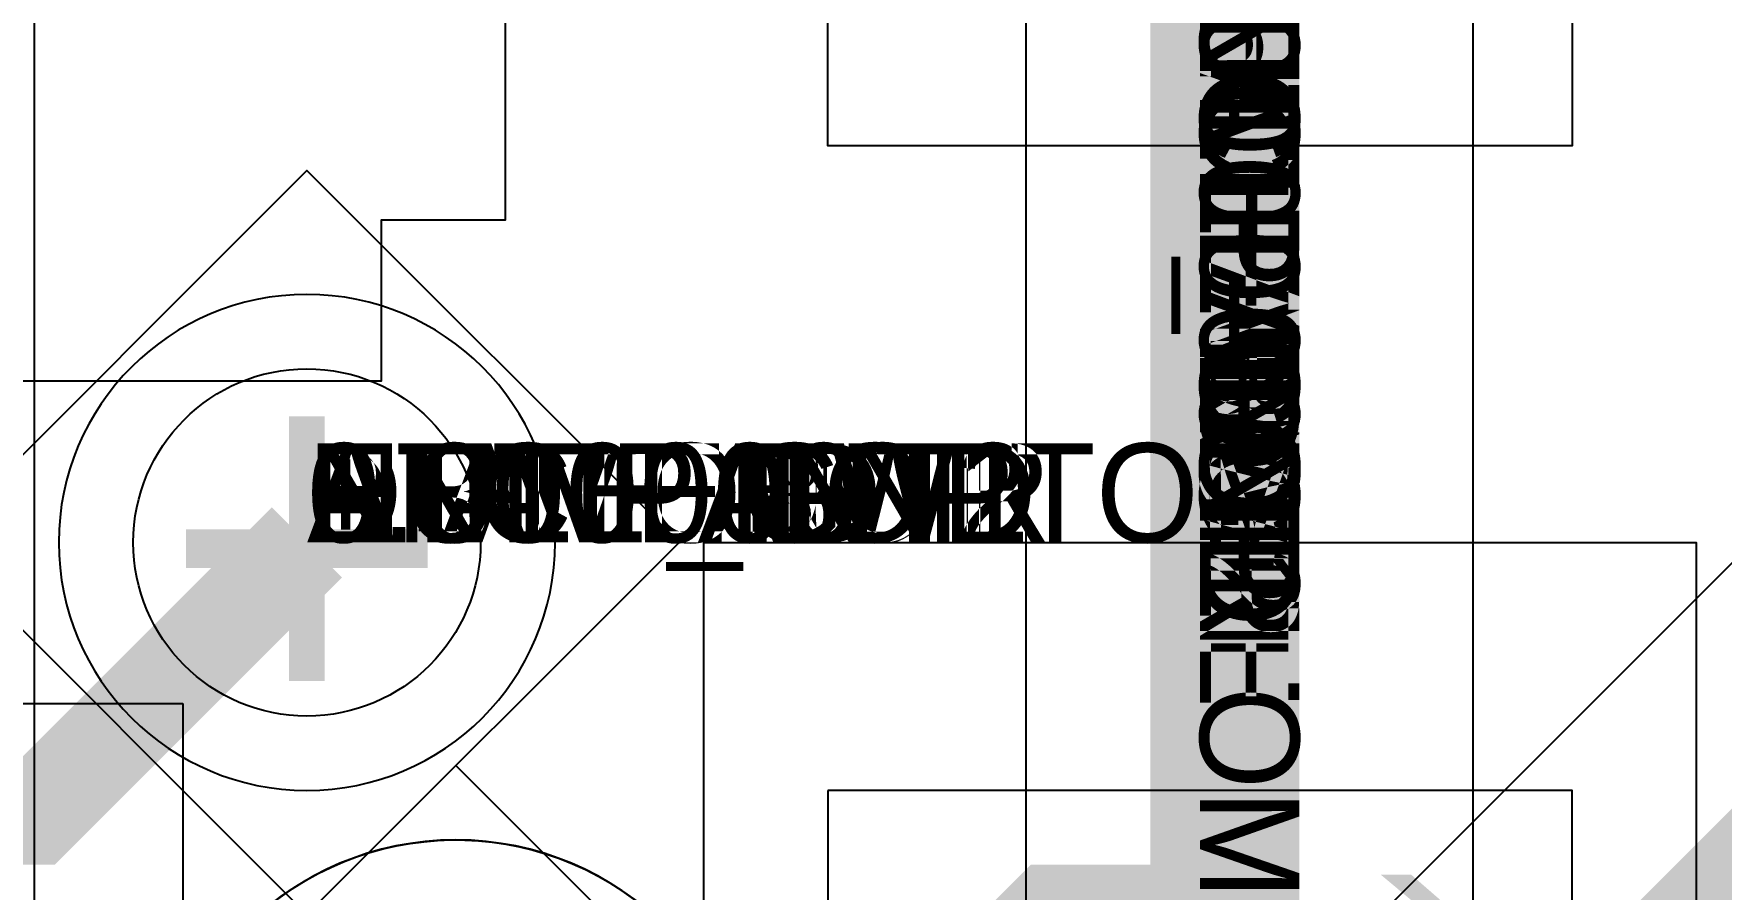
# Model space of a CAD drawing. Extents: x 0 to 323, y 0 to 320.
# Drawn here: x 36.949 to 40.351, y 80.151 to 81.876 of the extents above; entities that cross this region are included whole.
import ezdxf
from ezdxf.enums import TextEntityAlignment as Align

# ---------------------------------------------------------------- set-up
doc = ezdxf.new("R2010")
doc.units = 0
doc.header["$MEASUREMENT"] = 0
doc.layers.get('0').update_dxf_attribs({"linetype": 'CONTINUOUS'})
for name, color, linetype in [('CDN_FIGURES', 7, 'CONTINUOUS'), ('ETCH_BOTTOM', 7, 'CONTINUOUS'), ('ETCH_GND', 3, 'CONTINUOUS'), ('ETCH_INT1', 4, 'CONTINUOUS'), ('ETCH_INT2', 5, 'CONTINUOUS'), ('ETCH_PWR', 6, 'CONTINUOUS'), ('ETCH_TOP', 2, 'CONTINUOUS'), ('MANUFACTURING_NCLEGEND-1-6', 8, 'CONTINUOUS'), ('PACKAGE_GEOMETRY_ASSEMBLY_TOP', 11, 'CONTINUOUS'), ('PACKAGE_GEOMETRY_PIN_NUMBER', 9, 'CONTINUOUS')]:
    doc.layers.add(name, color=color, linetype=linetype)

# ---------------------------------------------------------------- blocks, each defined once
blk = doc.blocks.new('FIGURE_DIAMOND')
at = {"layer": 'CDN_FIGURES'}
blk.add_lwpolyline([(-0.5, 0), (0, 0.5), (0.5, 0), (0, -0.5)], close=True, dxfattribs=at)
blk = doc.blocks.new('PAD_INFO')
for tag in ['SHAPE_TYPE', 'PAD_HEIGHT', 'PAD_LAYER', 'PAD_TYPE', 'PAD_WIDTH']:
    blk.add_attdef(tag, (0, 0), '', height=0.2)
at = {"flags": 2}
blk.add_attdef('CDN_TYPE', (0, 0), '', height=0.2, dxfattribs=at)
blk = doc.blocks.new('DRILL_INFO')
at = {"flags": 2}
blk.add_attdef('CDN_TYPE', (0, 0), '', height=0.2, dxfattribs=at)
for tag in ['FSHAPE', 'FCHAR', 'DRILL_HEIGHT', 'DIAMETER', 'PLATED', 'DRILL_WIDTH']:
    blk.add_attdef(tag, (0, 0), '', height=0.2)
blk = doc.blocks.new('VIA0700X0300')
at = {"layer": 'ETCH_BOTTOM'}
blk.add_circle((0, 0), 0.35, dxfattribs=at)
at = {"layer": 'ETCH_GND'}
blk.add_circle((0, 0), 0.35, dxfattribs=at)
at = {"layer": 'ETCH_INT1'}
blk.add_circle((0, 0), 0.35, dxfattribs=at)
at = {"layer": 'ETCH_INT2'}
blk.add_circle((0, 0), 0.35, dxfattribs=at)
at = {"layer": 'ETCH_PWR'}
blk.add_circle((0, 0), 0.35, dxfattribs=at)
at = {"layer": 'ETCH_TOP'}
blk.add_circle((0, 0), 0.35, dxfattribs=at)
ref = blk.add_blockref('PAD_INFO', (0, 0))
ref.add_attrib('PAD_LAYER', 'ETCH_TOP', (0, 0), dxfattribs={"height": 0.2})
ref.add_attrib('SHAPE_TYPE', 'NULL', (0, 0), dxfattribs={"height": 0.2})
ref.add_attrib('PAD_TYPE', 'ANTIPAD', (0, 0), dxfattribs={"height": 0.2})
ref.add_attrib('PAD_WIDTH', '0.000000', (0, 0), dxfattribs={"height": 0.2})
ref.add_attrib('PAD_HEIGHT', '0.000000', (0, 0), dxfattribs={"height": 0.2})
ref = blk.add_blockref('PAD_INFO', (0, 0))
ref.add_attrib('PAD_LAYER', 'ETCH_GND', (0, 0), dxfattribs={"height": 0.2})
ref.add_attrib('SHAPE_TYPE', 'NULL', (0, 0), dxfattribs={"height": 0.2})
ref.add_attrib('PAD_TYPE', 'ANTIPAD', (0, 0), dxfattribs={"height": 0.2})
ref.add_attrib('PAD_WIDTH', '0.000000', (0, 0), dxfattribs={"height": 0.2})
ref.add_attrib('PAD_HEIGHT', '0.000000', (0, 0), dxfattribs={"height": 0.2})
ref = blk.add_blockref('PAD_INFO', (0, 0))
ref.add_attrib('PAD_LAYER', 'ETCH_INT1', (0, 0), dxfattribs={"height": 0.2})
ref.add_attrib('SHAPE_TYPE', 'NULL', (0, 0), dxfattribs={"height": 0.2})
ref.add_attrib('PAD_TYPE', 'ANTIPAD', (0, 0), dxfattribs={"height": 0.2})
ref.add_attrib('PAD_WIDTH', '0.000000', (0, 0), dxfattribs={"height": 0.2})
ref.add_attrib('PAD_HEIGHT', '0.000000', (0, 0), dxfattribs={"height": 0.2})
ref = blk.add_blockref('PAD_INFO', (0, 0))
ref.add_attrib('PAD_LAYER', 'ETCH_INT2', (0, 0), dxfattribs={"height": 0.2})
ref.add_attrib('SHAPE_TYPE', 'NULL', (0, 0), dxfattribs={"height": 0.2})
ref.add_attrib('PAD_TYPE', 'ANTIPAD', (0, 0), dxfattribs={"height": 0.2})
ref.add_attrib('PAD_WIDTH', '0.000000', (0, 0), dxfattribs={"height": 0.2})
ref.add_attrib('PAD_HEIGHT', '0.000000', (0, 0), dxfattribs={"height": 0.2})
ref = blk.add_blockref('PAD_INFO', (0, 0))
ref.add_attrib('PAD_LAYER', 'ETCH_PWR', (0, 0), dxfattribs={"height": 0.2})
ref.add_attrib('SHAPE_TYPE', 'NULL', (0, 0), dxfattribs={"height": 0.2})
ref.add_attrib('PAD_TYPE', 'ANTIPAD', (0, 0), dxfattribs={"height": 0.2})
ref.add_attrib('PAD_WIDTH', '0.000000', (0, 0), dxfattribs={"height": 0.2})
ref.add_attrib('PAD_HEIGHT', '0.000000', (0, 0), dxfattribs={"height": 0.2})
ref = blk.add_blockref('PAD_INFO', (0, 0))
ref.add_attrib('PAD_LAYER', 'ETCH_BOTTOM', (0, 0), dxfattribs={"height": 0.2})
ref.add_attrib('SHAPE_TYPE', 'NULL', (0, 0), dxfattribs={"height": 0.2})
ref.add_attrib('PAD_TYPE', 'ANTIPAD', (0, 0), dxfattribs={"height": 0.2})
ref.add_attrib('PAD_WIDTH', '0.000000', (0, 0), dxfattribs={"height": 0.2})
ref.add_attrib('PAD_HEIGHT', '0.000000', (0, 0), dxfattribs={"height": 0.2})
ref = blk.add_blockref('PAD_INFO', (0, 0))
ref.add_attrib('PAD_LAYER', 'ETCH_TOP', (0, 0), dxfattribs={"height": 0.2})
ref.add_attrib('SHAPE_TYPE', 'NULL', (0, 0), dxfattribs={"height": 0.2})
ref.add_attrib('PAD_TYPE', 'THERMAL', (0, 0), dxfattribs={"height": 0.2})
ref.add_attrib('PAD_WIDTH', '0.000000', (0, 0), dxfattribs={"height": 0.2})
ref.add_attrib('PAD_HEIGHT', '0.000000', (0, 0), dxfattribs={"height": 0.2})
ref = blk.add_blockref('PAD_INFO', (0, 0))
ref.add_attrib('PAD_LAYER', 'ETCH_GND', (0, 0), dxfattribs={"height": 0.2})
ref.add_attrib('SHAPE_TYPE', 'NULL', (0, 0), dxfattribs={"height": 0.2})
ref.add_attrib('PAD_TYPE', 'THERMAL', (0, 0), dxfattribs={"height": 0.2})
ref.add_attrib('PAD_WIDTH', '0.000000', (0, 0), dxfattribs={"height": 0.2})
ref.add_attrib('PAD_HEIGHT', '0.000000', (0, 0), dxfattribs={"height": 0.2})
ref = blk.add_blockref('PAD_INFO', (0, 0))
ref.add_attrib('PAD_LAYER', 'ETCH_INT1', (0, 0), dxfattribs={"height": 0.2})
ref.add_attrib('SHAPE_TYPE', 'NULL', (0, 0), dxfattribs={"height": 0.2})
ref.add_attrib('PAD_TYPE', 'THERMAL', (0, 0), dxfattribs={"height": 0.2})
ref.add_attrib('PAD_WIDTH', '0.000000', (0, 0), dxfattribs={"height": 0.2})
ref.add_attrib('PAD_HEIGHT', '0.000000', (0, 0), dxfattribs={"height": 0.2})
ref = blk.add_blockref('PAD_INFO', (0, 0))
ref.add_attrib('PAD_LAYER', 'ETCH_INT2', (0, 0), dxfattribs={"height": 0.2})
ref.add_attrib('SHAPE_TYPE', 'NULL', (0, 0), dxfattribs={"height": 0.2})
ref.add_attrib('PAD_TYPE', 'THERMAL', (0, 0), dxfattribs={"height": 0.2})
ref.add_attrib('PAD_WIDTH', '0.000000', (0, 0), dxfattribs={"height": 0.2})
ref.add_attrib('PAD_HEIGHT', '0.000000', (0, 0), dxfattribs={"height": 0.2})
ref = blk.add_blockref('PAD_INFO', (0, 0))
ref.add_attrib('PAD_LAYER', 'ETCH_PWR', (0, 0), dxfattribs={"height": 0.2})
ref.add_attrib('SHAPE_TYPE', 'NULL', (0, 0), dxfattribs={"height": 0.2})
ref.add_attrib('PAD_TYPE', 'THERMAL', (0, 0), dxfattribs={"height": 0.2})
ref.add_attrib('PAD_WIDTH', '0.000000', (0, 0), dxfattribs={"height": 0.2})
ref.add_attrib('PAD_HEIGHT', '0.000000', (0, 0), dxfattribs={"height": 0.2})
ref = blk.add_blockref('PAD_INFO', (0, 0))
ref.add_attrib('PAD_LAYER', 'ETCH_BOTTOM', (0, 0), dxfattribs={"height": 0.2})
ref.add_attrib('SHAPE_TYPE', 'NULL', (0, 0), dxfattribs={"height": 0.2})
ref.add_attrib('PAD_TYPE', 'THERMAL', (0, 0), dxfattribs={"height": 0.2})
ref.add_attrib('PAD_WIDTH', '0.000000', (0, 0), dxfattribs={"height": 0.2})
ref.add_attrib('PAD_HEIGHT', '0.000000', (0, 0), dxfattribs={"height": 0.2})
ref = blk.add_blockref('PAD_INFO', (0, 0))
ref.add_attrib('PAD_LAYER', 'ETCH_TOP', (0, 0), dxfattribs={"height": 0.2})
ref.add_attrib('SHAPE_TYPE', 'CIRCLE', (0, 0), dxfattribs={"height": 0.2})
ref.add_attrib('PAD_TYPE', 'REGULAR', (0, 0), dxfattribs={"height": 0.2})
ref.add_attrib('PAD_WIDTH', '0.700000', (0, 0), dxfattribs={"height": 0.2})
ref.add_attrib('PAD_HEIGHT', '0.700000', (0, 0), dxfattribs={"height": 0.2})
ref = blk.add_blockref('PAD_INFO', (0, 0))
ref.add_attrib('PAD_LAYER', 'ETCH_GND', (0, 0), dxfattribs={"height": 0.2})
ref.add_attrib('SHAPE_TYPE', 'CIRCLE', (0, 0), dxfattribs={"height": 0.2})
ref.add_attrib('PAD_TYPE', 'REGULAR', (0, 0), dxfattribs={"height": 0.2})
ref.add_attrib('PAD_WIDTH', '0.700000', (0, 0), dxfattribs={"height": 0.2})
ref.add_attrib('PAD_HEIGHT', '0.700000', (0, 0), dxfattribs={"height": 0.2})
ref = blk.add_blockref('PAD_INFO', (0, 0))
ref.add_attrib('PAD_LAYER', 'ETCH_INT1', (0, 0), dxfattribs={"height": 0.2})
ref.add_attrib('SHAPE_TYPE', 'CIRCLE', (0, 0), dxfattribs={"height": 0.2})
ref.add_attrib('PAD_TYPE', 'REGULAR', (0, 0), dxfattribs={"height": 0.2})
ref.add_attrib('PAD_WIDTH', '0.700000', (0, 0), dxfattribs={"height": 0.2})
ref.add_attrib('PAD_HEIGHT', '0.700000', (0, 0), dxfattribs={"height": 0.2})
ref = blk.add_blockref('PAD_INFO', (0, 0))
ref.add_attrib('PAD_LAYER', 'ETCH_INT2', (0, 0), dxfattribs={"height": 0.2})
ref.add_attrib('SHAPE_TYPE', 'CIRCLE', (0, 0), dxfattribs={"height": 0.2})
ref.add_attrib('PAD_TYPE', 'REGULAR', (0, 0), dxfattribs={"height": 0.2})
ref.add_attrib('PAD_WIDTH', '0.700000', (0, 0), dxfattribs={"height": 0.2})
ref.add_attrib('PAD_HEIGHT', '0.700000', (0, 0), dxfattribs={"height": 0.2})
ref = blk.add_blockref('PAD_INFO', (0, 0))
ref.add_attrib('PAD_LAYER', 'ETCH_PWR', (0, 0), dxfattribs={"height": 0.2})
ref.add_attrib('SHAPE_TYPE', 'CIRCLE', (0, 0), dxfattribs={"height": 0.2})
ref.add_attrib('PAD_TYPE', 'REGULAR', (0, 0), dxfattribs={"height": 0.2})
ref.add_attrib('PAD_WIDTH', '0.700000', (0, 0), dxfattribs={"height": 0.2})
ref.add_attrib('PAD_HEIGHT', '0.700000', (0, 0), dxfattribs={"height": 0.2})
ref = blk.add_blockref('PAD_INFO', (0, 0))
ref.add_attrib('PAD_LAYER', 'ETCH_BOTTOM', (0, 0), dxfattribs={"height": 0.2})
ref.add_attrib('SHAPE_TYPE', 'CIRCLE', (0, 0), dxfattribs={"height": 0.2})
ref.add_attrib('PAD_TYPE', 'REGULAR', (0, 0), dxfattribs={"height": 0.2})
ref.add_attrib('PAD_WIDTH', '0.700000', (0, 0), dxfattribs={"height": 0.2})
ref.add_attrib('PAD_HEIGHT', '0.700000', (0, 0), dxfattribs={"height": 0.2})
ref = blk.add_blockref('DRILL_INFO', (0, 0))
ref.add_attrib('DIAMETER', '0.300000', (0, 0), dxfattribs={"height": 0.2})
ref.add_attrib('PLATED', 'PLATED', (0, 0), dxfattribs={"height": 0.2})
ref.add_attrib('FSHAPE', 'DIAMOND', (0, 0), dxfattribs={"height": 0.2})
ref.add_attrib('FCHAR', '+', (0, 0), dxfattribs={"height": 0.2})
ref.add_attrib('DRILL_WIDTH', '1.500000', (0, 0), dxfattribs={"height": 0.2})
ref.add_attrib('DRILL_HEIGHT', '1.500000', (0, 0), dxfattribs={"height": 0.2})
for tag in ['CDN_TYPE', 'PIN']:
    blk.add_attdef(tag, (0, 0), '', height=0.2)
at = {"flags": 2}
for tag in ['PSTKNAME', 'BBV']:
    blk.add_attdef(tag, (0, 0), '', height=0.2, dxfattribs=at)
blk = doc.blocks.new('RC1500X2000TS')
at = {"layer": 'ETCH_TOP'}
blk.add_lwpolyline([(-0.75, -1), (-0.75, 1), (0.75, 1), (0.75, -1)], close=True, dxfattribs=at)
for tag in ['CDN_TYPE', 'PIN']:
    blk.add_attdef(tag, (0, 0), '', height=0.2)
at = {"flags": 2}
for tag in ['PSTKNAME', 'BBV']:
    blk.add_attdef(tag, (0, 0), '', height=0.2, dxfattribs=at)
blk = doc.blocks.new('F843')
at = {"layer": 'PACKAGE_GEOMETRY_ASSEMBLY_TOP'}
blk.add_lwpolyline([(-0.25, -0.75), (2.95, -0.75), (2.95, 0.75), (-0.25, 0.75)], close=True, dxfattribs=at)
at = {"layer": 'ETCH_TOP'}
blk.add_blockref('RC1500X2000TS', (0, 0), dxfattribs=at)
at = {"flags": 2}
for tag in ['SYMBOL_TYPE', 'CDN_TYPE', 'REFDES']:
    blk.add_attdef(tag, (0, 0), '', height=0.2, dxfattribs=at)
blk = doc.blocks.new('RC1000X1500TS')
at = {"layer": 'ETCH_TOP'}
blk.add_lwpolyline([(-0.5, -0.75), (-0.5, 0.75), (0.5, 0.75), (0.5, -0.75)], close=True, dxfattribs=at)
ref = blk.add_blockref('PAD_INFO', (0, 0))
ref.add_attrib('PAD_LAYER', 'ETCH_TOP', (0, 0), dxfattribs={"height": 0.2})
ref.add_attrib('SHAPE_TYPE', 'NULL', (0, 0), dxfattribs={"height": 0.2})
ref.add_attrib('PAD_TYPE', 'ANTIPAD', (0, 0), dxfattribs={"height": 0.2})
ref.add_attrib('PAD_WIDTH', '0.000000', (0, 0), dxfattribs={"height": 0.2})
ref.add_attrib('PAD_HEIGHT', '0.000000', (0, 0), dxfattribs={"height": 0.2})
ref = blk.add_blockref('PAD_INFO', (0, 0))
ref.add_attrib('PAD_LAYER', 'ETCH_GND', (0, 0), dxfattribs={"height": 0.2})
ref.add_attrib('SHAPE_TYPE', 'NULL', (0, 0), dxfattribs={"height": 0.2})
ref.add_attrib('PAD_TYPE', 'ANTIPAD', (0, 0), dxfattribs={"height": 0.2})
ref.add_attrib('PAD_WIDTH', '0.000000', (0, 0), dxfattribs={"height": 0.2})
ref.add_attrib('PAD_HEIGHT', '0.000000', (0, 0), dxfattribs={"height": 0.2})
ref = blk.add_blockref('PAD_INFO', (0, 0))
ref.add_attrib('PAD_LAYER', 'ETCH_INT1', (0, 0), dxfattribs={"height": 0.2})
ref.add_attrib('SHAPE_TYPE', 'NULL', (0, 0), dxfattribs={"height": 0.2})
ref.add_attrib('PAD_TYPE', 'ANTIPAD', (0, 0), dxfattribs={"height": 0.2})
ref.add_attrib('PAD_WIDTH', '0.000000', (0, 0), dxfattribs={"height": 0.2})
ref.add_attrib('PAD_HEIGHT', '0.000000', (0, 0), dxfattribs={"height": 0.2})
ref = blk.add_blockref('PAD_INFO', (0, 0))
ref.add_attrib('PAD_LAYER', 'ETCH_INT2', (0, 0), dxfattribs={"height": 0.2})
ref.add_attrib('SHAPE_TYPE', 'NULL', (0, 0), dxfattribs={"height": 0.2})
ref.add_attrib('PAD_TYPE', 'ANTIPAD', (0, 0), dxfattribs={"height": 0.2})
ref.add_attrib('PAD_WIDTH', '0.000000', (0, 0), dxfattribs={"height": 0.2})
ref.add_attrib('PAD_HEIGHT', '0.000000', (0, 0), dxfattribs={"height": 0.2})
ref = blk.add_blockref('PAD_INFO', (0, 0))
ref.add_attrib('PAD_LAYER', 'ETCH_PWR', (0, 0), dxfattribs={"height": 0.2})
ref.add_attrib('SHAPE_TYPE', 'NULL', (0, 0), dxfattribs={"height": 0.2})
ref.add_attrib('PAD_TYPE', 'ANTIPAD', (0, 0), dxfattribs={"height": 0.2})
ref.add_attrib('PAD_WIDTH', '0.000000', (0, 0), dxfattribs={"height": 0.2})
ref.add_attrib('PAD_HEIGHT', '0.000000', (0, 0), dxfattribs={"height": 0.2})
ref = blk.add_blockref('PAD_INFO', (0, 0))
ref.add_attrib('PAD_LAYER', 'ETCH_BOTTOM', (0, 0), dxfattribs={"height": 0.2})
ref.add_attrib('SHAPE_TYPE', 'NULL', (0, 0), dxfattribs={"height": 0.2})
ref.add_attrib('PAD_TYPE', 'ANTIPAD', (0, 0), dxfattribs={"height": 0.2})
ref.add_attrib('PAD_WIDTH', '0.000000', (0, 0), dxfattribs={"height": 0.2})
ref.add_attrib('PAD_HEIGHT', '0.000000', (0, 0), dxfattribs={"height": 0.2})
ref = blk.add_blockref('PAD_INFO', (0, 0))
ref.add_attrib('PAD_LAYER', 'ETCH_TOP', (0, 0), dxfattribs={"height": 0.2})
ref.add_attrib('SHAPE_TYPE', 'NULL', (0, 0), dxfattribs={"height": 0.2})
ref.add_attrib('PAD_TYPE', 'THERMAL', (0, 0), dxfattribs={"height": 0.2})
ref.add_attrib('PAD_WIDTH', '0.000000', (0, 0), dxfattribs={"height": 0.2})
ref.add_attrib('PAD_HEIGHT', '0.000000', (0, 0), dxfattribs={"height": 0.2})
ref = blk.add_blockref('PAD_INFO', (0, 0))
ref.add_attrib('PAD_LAYER', 'ETCH_GND', (0, 0), dxfattribs={"height": 0.2})
ref.add_attrib('SHAPE_TYPE', 'NULL', (0, 0), dxfattribs={"height": 0.2})
ref.add_attrib('PAD_TYPE', 'THERMAL', (0, 0), dxfattribs={"height": 0.2})
ref.add_attrib('PAD_WIDTH', '0.000000', (0, 0), dxfattribs={"height": 0.2})
ref.add_attrib('PAD_HEIGHT', '0.000000', (0, 0), dxfattribs={"height": 0.2})
ref = blk.add_blockref('PAD_INFO', (0, 0))
ref.add_attrib('PAD_LAYER', 'ETCH_INT1', (0, 0), dxfattribs={"height": 0.2})
ref.add_attrib('SHAPE_TYPE', 'NULL', (0, 0), dxfattribs={"height": 0.2})
ref.add_attrib('PAD_TYPE', 'THERMAL', (0, 0), dxfattribs={"height": 0.2})
ref.add_attrib('PAD_WIDTH', '0.000000', (0, 0), dxfattribs={"height": 0.2})
ref.add_attrib('PAD_HEIGHT', '0.000000', (0, 0), dxfattribs={"height": 0.2})
ref = blk.add_blockref('PAD_INFO', (0, 0))
ref.add_attrib('PAD_LAYER', 'ETCH_INT2', (0, 0), dxfattribs={"height": 0.2})
ref.add_attrib('SHAPE_TYPE', 'NULL', (0, 0), dxfattribs={"height": 0.2})
ref.add_attrib('PAD_TYPE', 'THERMAL', (0, 0), dxfattribs={"height": 0.2})
ref.add_attrib('PAD_WIDTH', '0.000000', (0, 0), dxfattribs={"height": 0.2})
ref.add_attrib('PAD_HEIGHT', '0.000000', (0, 0), dxfattribs={"height": 0.2})
ref = blk.add_blockref('PAD_INFO', (0, 0))
ref.add_attrib('PAD_LAYER', 'ETCH_PWR', (0, 0), dxfattribs={"height": 0.2})
ref.add_attrib('SHAPE_TYPE', 'NULL', (0, 0), dxfattribs={"height": 0.2})
ref.add_attrib('PAD_TYPE', 'THERMAL', (0, 0), dxfattribs={"height": 0.2})
ref.add_attrib('PAD_WIDTH', '0.000000', (0, 0), dxfattribs={"height": 0.2})
ref.add_attrib('PAD_HEIGHT', '0.000000', (0, 0), dxfattribs={"height": 0.2})
ref = blk.add_blockref('PAD_INFO', (0, 0))
ref.add_attrib('PAD_LAYER', 'ETCH_BOTTOM', (0, 0), dxfattribs={"height": 0.2})
ref.add_attrib('SHAPE_TYPE', 'NULL', (0, 0), dxfattribs={"height": 0.2})
ref.add_attrib('PAD_TYPE', 'THERMAL', (0, 0), dxfattribs={"height": 0.2})
ref.add_attrib('PAD_WIDTH', '0.000000', (0, 0), dxfattribs={"height": 0.2})
ref.add_attrib('PAD_HEIGHT', '0.000000', (0, 0), dxfattribs={"height": 0.2})
ref = blk.add_blockref('PAD_INFO', (0, 0))
ref.add_attrib('PAD_LAYER', 'ETCH_GND', (0, 0), dxfattribs={"height": 0.2})
ref.add_attrib('SHAPE_TYPE', 'NULL', (0, 0), dxfattribs={"height": 0.2})
ref.add_attrib('PAD_TYPE', 'REGULAR', (0, 0), dxfattribs={"height": 0.2})
ref.add_attrib('PAD_WIDTH', '0.000000', (0, 0), dxfattribs={"height": 0.2})
ref.add_attrib('PAD_HEIGHT', '0.000000', (0, 0), dxfattribs={"height": 0.2})
ref = blk.add_blockref('PAD_INFO', (0, 0))
ref.add_attrib('PAD_LAYER', 'ETCH_INT1', (0, 0), dxfattribs={"height": 0.2})
ref.add_attrib('SHAPE_TYPE', 'NULL', (0, 0), dxfattribs={"height": 0.2})
ref.add_attrib('PAD_TYPE', 'REGULAR', (0, 0), dxfattribs={"height": 0.2})
ref.add_attrib('PAD_WIDTH', '0.000000', (0, 0), dxfattribs={"height": 0.2})
ref.add_attrib('PAD_HEIGHT', '0.000000', (0, 0), dxfattribs={"height": 0.2})
ref = blk.add_blockref('PAD_INFO', (0, 0))
ref.add_attrib('PAD_LAYER', 'ETCH_INT2', (0, 0), dxfattribs={"height": 0.2})
ref.add_attrib('SHAPE_TYPE', 'NULL', (0, 0), dxfattribs={"height": 0.2})
ref.add_attrib('PAD_TYPE', 'REGULAR', (0, 0), dxfattribs={"height": 0.2})
ref.add_attrib('PAD_WIDTH', '0.000000', (0, 0), dxfattribs={"height": 0.2})
ref.add_attrib('PAD_HEIGHT', '0.000000', (0, 0), dxfattribs={"height": 0.2})
ref = blk.add_blockref('PAD_INFO', (0, 0))
ref.add_attrib('PAD_LAYER', 'ETCH_PWR', (0, 0), dxfattribs={"height": 0.2})
ref.add_attrib('SHAPE_TYPE', 'NULL', (0, 0), dxfattribs={"height": 0.2})
ref.add_attrib('PAD_TYPE', 'REGULAR', (0, 0), dxfattribs={"height": 0.2})
ref.add_attrib('PAD_WIDTH', '0.000000', (0, 0), dxfattribs={"height": 0.2})
ref.add_attrib('PAD_HEIGHT', '0.000000', (0, 0), dxfattribs={"height": 0.2})
ref = blk.add_blockref('PAD_INFO', (0, 0))
ref.add_attrib('PAD_LAYER', 'ETCH_BOTTOM', (0, 0), dxfattribs={"height": 0.2})
ref.add_attrib('SHAPE_TYPE', 'NULL', (0, 0), dxfattribs={"height": 0.2})
ref.add_attrib('PAD_TYPE', 'REGULAR', (0, 0), dxfattribs={"height": 0.2})
ref.add_attrib('PAD_WIDTH', '0.000000', (0, 0), dxfattribs={"height": 0.2})
ref.add_attrib('PAD_HEIGHT', '0.000000', (0, 0), dxfattribs={"height": 0.2})
ref = blk.add_blockref('DRILL_INFO', (0, 0))
ref.add_attrib('DIAMETER', '0.000000', (0, 0), dxfattribs={"height": 0.2})
ref.add_attrib('PLATED', 'PLATED', (0, 0), dxfattribs={"height": 0.2})
ref.add_attrib('FSHAPE', 'NULL', (0, 0), dxfattribs={"height": 0.2})
ref.add_attrib('DRILL_WIDTH', '0.000000', (0, 0), dxfattribs={"height": 0.2})
ref.add_attrib('DRILL_HEIGHT', '0.000000', (0, 0), dxfattribs={"height": 0.2})
ref = blk.add_blockref('PAD_INFO', (0, 0))
ref.add_attrib('PAD_LAYER', 'ETCH_TOP', (0, 0), dxfattribs={"height": 0.2})
ref.add_attrib('SHAPE_TYPE', 'RECTANGLE', (0, 0), dxfattribs={"height": 0.2})
ref.add_attrib('PAD_TYPE', 'REGULAR', (0, 0), dxfattribs={"height": 0.2})
ref.add_attrib('PAD_WIDTH', '1.000000', (0, 0), dxfattribs={"height": 0.2})
ref.add_attrib('PAD_HEIGHT', '1.500000', (0, 0), dxfattribs={"height": 0.2})
for tag in ['CDN_TYPE', 'PIN']:
    blk.add_attdef(tag, (0, 0), '', height=0.2)
at = {"flags": 2}
for tag in ['PSTKNAME', 'BBV']:
    blk.add_attdef(tag, (0, 0), '', height=0.2, dxfattribs=at)
blk = doc.blocks.new('F56')
at = {"layer": 'ETCH_TOP'}
blk.add_blockref('RC1000X1500TS', (1.75, 0), dxfattribs=at)
at = {"flags": 2}
for tag in ['SYMBOL_TYPE', 'CDN_TYPE', 'REFDES']:
    blk.add_attdef(tag, (0, 0), '', height=0.2, dxfattribs=at)
blk = doc.blocks.new('RC1700X0450TS_NS')
at = {"layer": 'ETCH_TOP'}
blk.add_lwpolyline([(-0.85, -0.225), (-0.85, 0.225), (0.85, 0.225), (0.85, -0.225)], close=True, dxfattribs=at)
for tag in ['CDN_TYPE', 'PIN']:
    blk.add_attdef(tag, (0, 0), '', height=0.2)
at = {"flags": 2}
for tag in ['PSTKNAME', 'BBV']:
    blk.add_attdef(tag, (0, 0), '', height=0.2, dxfattribs=at)
blk = doc.blocks.new('F28')
at = {"layer": 'ETCH_TOP'}
blk.add_blockref('RC1700X0450TS_NS', (0, -1.95), dxfattribs=at)
at = {"flags": 2}
for tag in ['SYMBOL_TYPE', 'CDN_TYPE', 'REFDES']:
    blk.add_attdef(tag, (0, 0), '', height=0.2, dxfattribs=at)

msp = doc.modelspace()

# ---------------------------------------------------------------- linework, layer by layer
at = {"layer": 'ETCH_BOTTOM'}
msp.add_lwpolyline([(44.2693, 78.4999), (41.7499, 78.4999), (41.7499, 80.3999), (41.2364, 80.3999), (40.0364, 79.1999), (38.1973, 79.1999), (38.1832, 79.1882, -2.129243), (38.1832, 80.1118), (38.1973, 80.1001), (39.6636, 80.1001), (40.8636, 81.3001), (41.7499, 81.3001), (41.7499, 83.2001), (45.1501, 83.2001), (45.1501, 79.3807)], format="xyb", close=True, dxfattribs=at)
msp.add_lwpolyline([(37.8, 79.65, 0.2, 0.2, 0), (39.85, 79.65, 0.2, 0.2, 0), (41.05, 80.85, 0.2, 0.2, 0), (43.45, 80.85, 0.2, 0.2, 0)], format="xyseb", dxfattribs=at)
at = {"layer": 'ETCH_INT1'}
msp.add_lwpolyline([(59.4564, 108.6999), (53.8122, 108.6999), (53.1001, 107.9878), (53.1001, 103.5878), (49.2622, 99.7499), (38.5122, 99.7499), (36.9501, 98.1878), (36.9501, 84.0498, 0.434901), (37.0585, 83.9487, -1.071716), (37.0585, 82.7513, 0.434901), (36.9501, 82.6502), (36.9501, 72.4205)], format="xyb", dxfattribs=at)
msp.add_lwpolyline([(38.4001, 79.65, 1), (37.1999, 79.65, 1)], format="xyb", close=True, dxfattribs=at)
at = {"layer": 'ETCH_INT2'}
for points, format in [([(38.9499, 77.715), (38.9499, 89.3371), (36.9999, 91.2871), (36.9999, 105.835), (38.9499, 107.785), (38.9499, 111.6318), (38.9453, 111.6418, -0.732217), (39.6519, 112.282), (39.6638, 112.2751), (40.2628, 112.2751), (40.5378, 112.0001), (43.3171, 112.0001, 0.489187), (43.4154, 112.1265, -1.286813), (44.3846, 112.1265, 0.489187), (44.4829, 112.0001), (54.5505, 112.0001, 0.422331), (54.6518, 112.1042, -1.096148), (55.6482, 112.1042, 0.422331), (55.7495, 112.0001), (74.8215, 112.0001, 0.683673)], "xyb"), ([(52.65, 65.4, 0.2, 0.2, 0), (48.35, 69.7, 0.2, 0.2, 0), (47.6014, 69.7, 0.2, 0.2, 0), (39.4, 77.9014, 0.2, 0.2, 0), (39.4, 89.5235, 0.2, 0.2, 0), (37.45, 91.4735, 0.2, 0.2, 0), (37.45, 105.6486, 0.2, 0.2, 0), (39.4, 107.5986, 0.2, 0.2, 0), (39.4, 111.85, 0.2, 0.2, 0)], "xyseb"), ([(49.5999, 77.9636), (49.5999, 78.4622), (40.2499, 87.8122), (40.2499, 94.7505, 0.438438), (40.1403, 94.8515, -0.767377), (39.8159, 95.7616), (39.8197, 95.7642), (39.8588, 95.8033), (39.8319, 95.8302), (39.8319, 105.6772), (39.4499, 106.0592), (39.4499, 106.7672, 0.668179), (39.2768, 106.8389), (37.9001, 105.4622), (37.9001, 105.3978, 0.545175), (38.0434, 105.3054, -1.551763), (38.0434, 104.3946, 0.545175), (37.9001, 104.3022), (37.9001, 93.0491, 0.569164), (38.05, 92.9601, -1.1118), (38.9252, 90.8468, 0.568944), (38.8822, 90.6779), (39.8501, 89.7099), (39.8501, 78.0878)], "xyb")]:
    msp.add_lwpolyline(points, format=format, dxfattribs=at)
at = {"layer": 'ETCH_PWR'}
msp.add_lwpolyline([(38.0001, 80.85, 1), (36.9999, 80.85, 1)], format="xyb", close=True, dxfattribs=at)
at = {"layer": 'ETCH_TOP'}
for points, format in [([(30.1999, 82.8499), (33.0001, 82.8499), (33.0001, 82.8906), (33.0277, 82.9048, 0.078317), (33.1536, 82.9964), (33.3321, 83.1749), (36.6304, 83.1749), (36.6439, 83.145, 1.488435), (37.2823, 83.8157), (37.2501, 83.8283), (37.2501, 84.1799), (37.2871, 84.1799), (37.3071, 84.1999), (37.8999, 84.1999), (37.8999, 81.5001), (37.6499, 81.5001), (37.6499, 81.1751), (34.8999, 81.1751), (34.8999, 79.6204, -0.668179), (34.7268, 79.5487), (33.6001, 80.6754), (33.6001, 81.1751), (30.5999, 81.1751)], "xyb"), ([(39.3, 80.1, 0.2, 0.2, 0), (39.3, 82.15, 0.2, 0.2, 0)], "xyseb"), ([(36.4, 80.3, 0.2, 0.2, 0), (36.95, 80.3, 0.2, 0.2, 0), (37.5, 80.85, 0.2, 0.2, 0)], "xyseb"), ([(36.4, 79, 0.2, 0.2, 0), (36.45, 78.95, 0.2, 0.2, 0), (37.9486, 78.95, 0.2, 0.2, 0), (38.4, 79.4014, 0.2, 0.2, 0), (38.4, 79.5, 0.2, 0.2, 0), (39, 80.1, 0.2, 0.2, 0), (39.3, 80.1, 0.2, 0.2, 0)], "xyseb")]:
    msp.add_lwpolyline(points, format=format, dxfattribs=at)

# ---------------------------------------------------------------- block references
for name, p, rotation in [('F56', (39.3, 83.9), 270), ('F28', (36.4, 78.35), 180), ('F843', (39.3, 80.1), 270)]:
    msp.add_blockref(name, p, dxfattribs=dict(rotation=rotation))
msp.add_blockref('VIA0700X0300', (37.5, 80.85), dxfattribs=at)
at = {"layer": 'MANUFACTURING_NCLEGEND-1-6', "xscale": 1.5, "yscale": 1.5}
for p in [(37.5, 80.85), (37.8, 79.65)]:
    msp.add_blockref('FIGURE_DIAMOND', p, dxfattribs=at)

# ---------------------------------------------------------------- texts
at = {"layer": 'MANUFACTURING_NCLEGEND-1-6'}
msp.add_text('+', height=0.75, dxfattribs=at).set_placement((37.5, 80.85), align=Align.MIDDLE_CENTER)
at = {"layer": 'PACKAGE_GEOMETRY_PIN_NUMBER', "width": 0.649606}
msp.add_text('1', height=0.508, rotation=270, dxfattribs=at).set_placement((39.3, 80.1), align=Align.CENTER)

doc.saveas('drawing.dxf')
